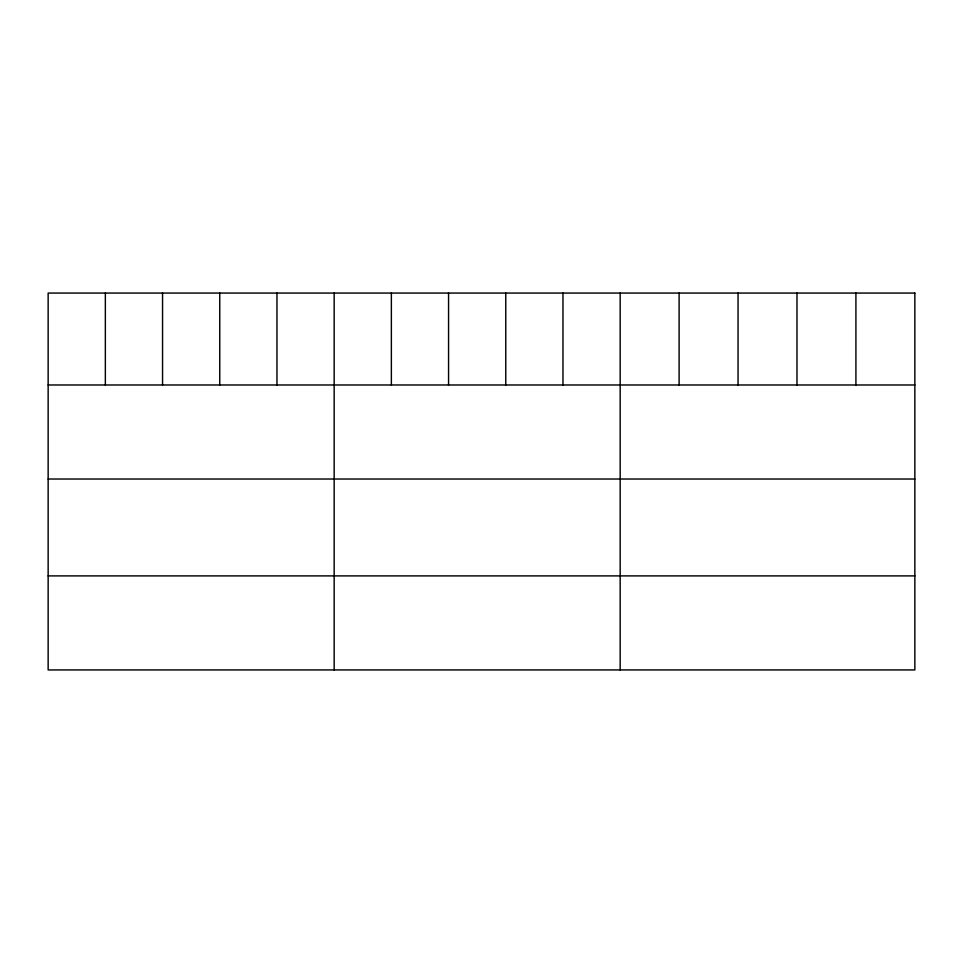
<?xml version="1.0" encoding="UTF-8"?>
<svg xmlns="http://www.w3.org/2000/svg" width="963" height="963" viewBox="0 0 963 963"><rect width="100%" height="100%" fill="white"/><g stroke="black" fill="none" stroke-linecap="round" stroke-linejoin="round"><path stroke-width="1.44" d="M48.15 384.983L914.85 384.983M48.15 479.02L914.85 479.02M48.15 575.898L914.85 575.898M855.914 293.065L855.914 384.983M796.979 293.065L796.979 384.983M738.043 293.065L738.043 384.983M679.108 293.065L679.108 384.983M620.172 293.065L620.172 669.935M562.97 293.065L562.97 384.983M505.768 293.065L505.768 384.983M448.565 293.065L448.565 384.983M391.363 293.065L391.363 384.983M334.161 293.065L334.161 669.935M276.959 293.065L276.959 384.983M219.757 293.065L219.757 384.983M162.554 293.065L162.554 384.983M105.352 293.065L105.352 384.983M914.85 293.065L48.15 293.065L48.15 669.935L914.85 669.935L914.85 293.065"/></g></svg>
